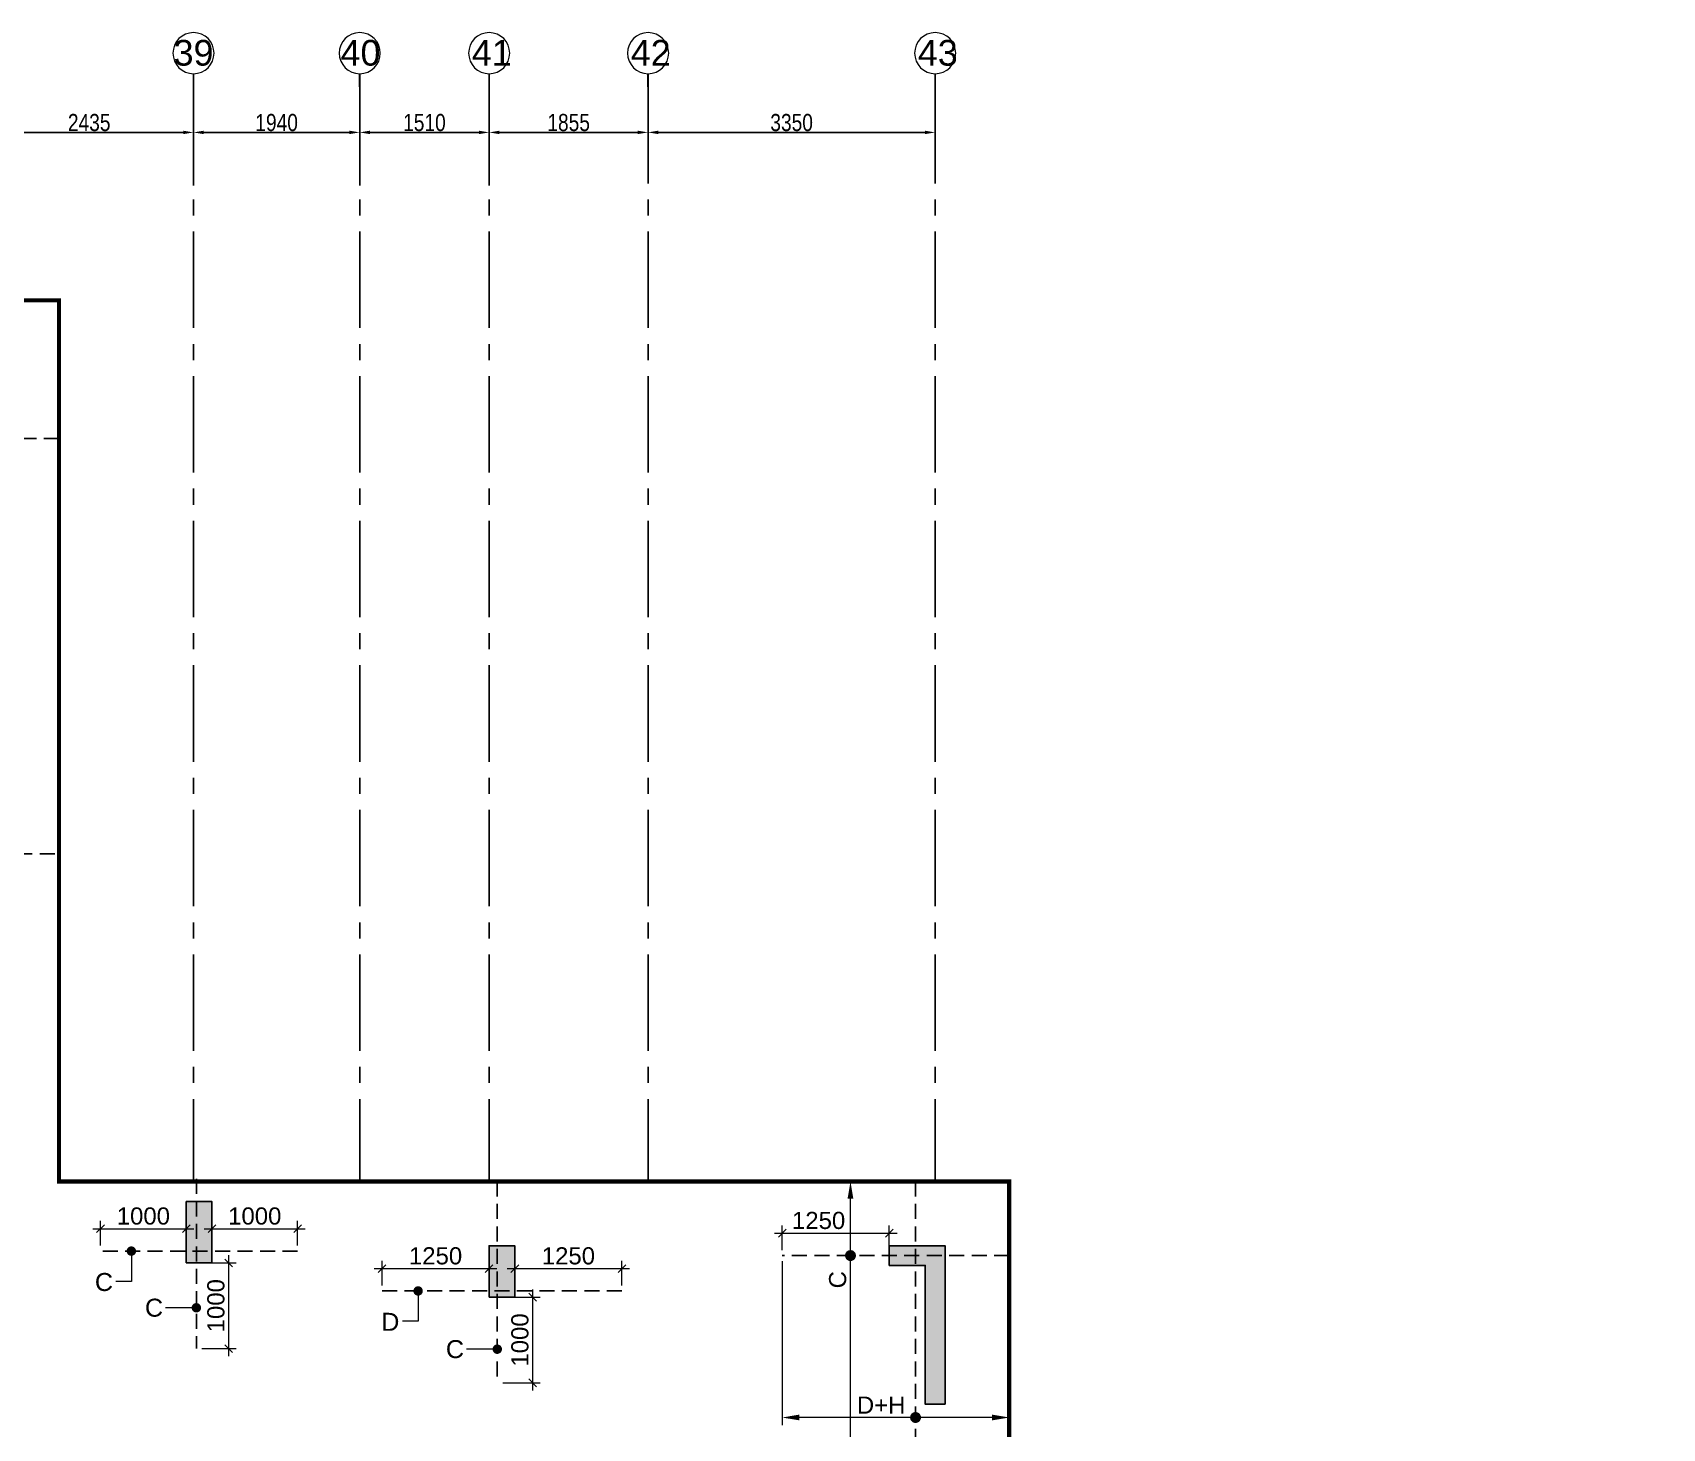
# Model space of a CAD drawing. Header units: millimetres. Extents: x 1123469 to 1883119, y -126924 to 196924.
# Drawn here: x 1529276 to 1548296, y 145747 to 162039 of the extents above; entities that cross this region are included whole.
import ezdxf
from ezdxf.enums import TextEntityAlignment as Align

# ---------------------------------------------------------------- set-up
doc = ezdxf.new("R2010")
doc.units = ezdxf.units.MM
doc.header["$LTSCALE"] = 500
doc.header["$MEASUREMENT"] = 0
doc.header["$PDMODE"] = 34
for name, pattern in [('CONTINOUS', [0]), ('HIDDEN', [0.375, 0.25, -0.125]), ('Site$0$CENTER2', [1.125, 0.75, -0.125, 0.125, -0.125])]:
    doc.linetypes.add(name, pattern=pattern)
doc.layers.get('Defpoints').update_dxf_attribs({"lineweight": 0})
for name, color, linetype, lineweight in [('ARWO', 1, 'Continuous', 18), ('CUT OUT', 1, 'Continuous', 13), ('dim-M', 1, 'Continuous', 15), ('FOOTING', 1, 'Continuous', 15), ('GRID NO.', 7, 'Continuous', 20), ('S - SUNK', 251, 'Continuous', 0), ('TOWER COL HATCH', 253, 'Continuous', 20)]:
    doc.layers.add(name, color=color, linetype=linetype, lineweight=lineweight)
for name, color, linetype in [('COL. DIM', 3, 'Continuous'), ('GRID', 7, 'Continuous'), ('GRID DIM', 7, 'Continuous'), ('reinf.', 4, 'Continuous'), ('TEXT 1', 1, 'Continuous'), ('TOWER AREA COLUMN.', 6, 'Continuous')]:
    doc.layers.add(name, color=color, linetype=linetype)
doc.styles.add('3mm', font='arial.ttf')
doc.styles.add('D50', font='arial.ttf', dxfattribs={"width": 0.8})
doc.dimstyles.new('INNER DIM', dxfattribs={"dimtxt": 200, "dimasz": 120, "dimexe": 25, "dimexo": 25, "dimgap": 12, "dimtad": 1, "dimdec": 0, "dimrnd": 5, "dimzin": 0, "dimdsep": 46, "dimtxsty": 'D50', "dimcen": 0.09, "dimdle": 25, "dimclrt": 6, "dimadec": 0, "dimazin": 0, "dimtfac": 1, "dimtdec": 0, "dimtofl": 0, "dimtmove": 1, "dimatfit": 3, "dimfxl": 75, "dimtolj": 1, "dimtzin": 0, "dimarcsym": 0})
doc.dimstyles.new('PARAMVEER', dxfattribs={"dimtxt": 200, "dimasz": 100, "dimexe": 0, "dimexo": 25, "dimgap": 10, "dimtad": 1, "dimdec": 0, "dimrnd": 5, "dimzin": 0, "dimdsep": 46, "dimtxsty": '3mm', "dimblk": 'OBLIQUE', "dimcen": 0.09, "dimdle": 75, "dimclrd": 1, "dimclre": 1, "dimclrt": 3, "dimadec": 0, "dimazin": 0, "dimtfac": 1, "dimtdec": 0, "dimtmove": 1, "dimatfit": 3, "dimfxl": 100, "dimtolj": 1, "dimtzin": 0, "dimlwd": 18, "dimlwe": 5, "dimarcsym": 0})
doc.dimstyles.new('PARAMVEER BEAM', dxfattribs={"dimtxt": 200, "dimasz": 100, "dimexe": 0, "dimexo": 0, "dimgap": 10, "dimtad": 1, "dimdec": 0, "dimzin": 0, "dimdsep": 46, "dimtxsty": '3mm', "dimblk": 'ARCHTICK', "dimcen": 0.09, "dimdle": 75, "dimclrd": 1, "dimclre": 1, "dimclrt": 3, "dimadec": 0, "dimazin": 0, "dimtfac": 1, "dimtdec": 0, "dimtmove": 1, "dimatfit": 3, "dimfxl": 100, "dimtolj": 1, "dimtzin": 0, "dimlwd": 18, "dimlwe": 5, "dimarcsym": 0})

# ---------------------------------------------------------------- blocks, each defined once
blk = doc.blocks.new('3tgra')
at = {"layer": 'TOWER COL HATCH'}
h = blk.add_hatch(color=253, dxfattribs=at)
h.dxf.hatch_style = 1
h.paths.add_polyline_path([(1374496, 84657), (1374196, 84657), (1374196, 85372), (1374496, 85372)])
h = blk.add_hatch(color=253, dxfattribs=at)
h.dxf.hatch_style = 1
h.paths.add_polyline_path([(1365641, 83007), (1365641, 84857), (1366291, 84857), (1366291, 84627), (1365871, 84627), (1365871, 83007)])
h = blk.add_hatch(color=253, dxfattribs=at)
h.dxf.hatch_style = 1
h.paths.add_polyline_path([(1370961, 84257), (1370661, 84257), (1370661, 84857), (1370961, 84857)])
at = {"layer": 'TOWER AREA COLUMN.', "color": 4}
for points in [[(1374496, 84657), (1374196, 84657), (1374196, 85372), (1374496, 85372)], [(1370961, 84257), (1370661, 84257), (1370661, 84857), (1370961, 84857)]]:
    blk.add_lwpolyline(points, close=True, dxfattribs=at)
blk.add_lwpolyline([(1365641, 83007), (1365641, 84857), (1366291, 84857), (1366291, 84627), (1365871, 84627), (1365871, 83007), (1365641, 83007)], dxfattribs=at)
blk = doc.blocks.new('GRID MARK')
at = {"layer": 'GRID NO.', "const_width": 50}
blk.add_lwpolyline([(0, -541), (0, -891)], dxfattribs=at)
at = {"layer": 'GRID NO.'}
blk.add_circle((0, 0), 541, dxfattribs=at)
at = {"layer": 'GRID NO.', "style": 'D50', "width": 0.8}
blk.add_attdef('Y1', text='', height=500, dxfattribs=at).set_placement((-33, -267), align=Align.CENTER)
blk = doc.blocks.new('*D224')
at = {"layer": 'Defpoints', "color": 0, "linetype": 'Continuous', "transparency": 16777216}
for p in [(1531154, 160874), (1528719, 160228), (1531154, 160228)]:
    blk.add_point(p, dxfattribs=at)
at = {"layer": 'GRID DIM', "color": 0, "linetype": 'Continuous', "lineweight": -2, "transparency": 16777216}
for p, q in [((1528719, 160253), (1528719, 160899)), ((1531154, 160253), (1531154, 160899))]:
    blk.add_line(p, q, dxfattribs=at)
at = {"layer": 'GRID DIM', "linetype": 'Continuous', "lineweight": -2, "transparency": 16777216}
blk.add_line((1528839, 160874), (1531034, 160874), dxfattribs=at)
at = {"layer": 'GRID DIM', "linetype": 'Continuous', "transparency": 16777216}
for points in [[(1528839, 160894), (1528839, 160854), (1528719, 160874)], [(1531034, 160894), (1531034, 160854), (1531154, 160874)]]:
    blk.add_solid(points, dxfattribs=at)
at = {"layer": 'GRID DIM', "linetype": 'Continuous', "transparency": 16777216, "insert": (1529937, 160988), "char_height": 200, "attachment_point": 5, "style": 'D50'}
blk.add_mtext('\\A1;2435', dxfattribs=at)
blk = doc.blocks.new('*D225')
at = {"layer": 'Defpoints', "color": 0, "linetype": 'Continuous', "transparency": 16777216}
for p in [(1533094, 160874), (1531154, 160228), (1533094, 160228)]:
    blk.add_point(p, dxfattribs=at)
at = {"layer": 'GRID DIM', "color": 0, "linetype": 'Continuous', "lineweight": -2, "transparency": 16777216}
for p, q in [((1531154, 160253), (1531154, 160899)), ((1533094, 160253), (1533094, 160899))]:
    blk.add_line(p, q, dxfattribs=at)
at = {"layer": 'GRID DIM', "linetype": 'Continuous', "lineweight": -2, "transparency": 16777216}
blk.add_line((1531274, 160874), (1532974, 160874), dxfattribs=at)
at = {"layer": 'GRID DIM', "linetype": 'Continuous', "transparency": 16777216}
for points in [[(1531274, 160894), (1531274, 160854), (1531154, 160874)], [(1532974, 160894), (1532974, 160854), (1533094, 160874)]]:
    blk.add_solid(points, dxfattribs=at)
at = {"layer": 'GRID DIM', "linetype": 'Continuous', "transparency": 16777216, "insert": (1532124, 160988), "char_height": 200, "attachment_point": 5, "style": 'D50'}
blk.add_mtext('\\A1;1940', dxfattribs=at)
blk = doc.blocks.new('*D226')
at = {"layer": 'Defpoints', "color": 0, "linetype": 'Continuous', "transparency": 16777216}
for p in [(1534604, 160874), (1533094, 160228), (1534604, 160228)]:
    blk.add_point(p, dxfattribs=at)
at = {"layer": 'GRID DIM', "color": 0, "linetype": 'Continuous', "lineweight": -2, "transparency": 16777216}
for p, q in [((1533094, 160253), (1533094, 160899)), ((1534604, 160253), (1534604, 160899))]:
    blk.add_line(p, q, dxfattribs=at)
at = {"layer": 'GRID DIM', "linetype": 'Continuous', "lineweight": -2, "transparency": 16777216}
blk.add_line((1533214, 160874), (1534484, 160874), dxfattribs=at)
at = {"layer": 'GRID DIM', "linetype": 'Continuous', "transparency": 16777216}
for points in [[(1533214, 160894), (1533214, 160854), (1533094, 160874)], [(1534484, 160894), (1534484, 160854), (1534604, 160874)]]:
    blk.add_solid(points, dxfattribs=at)
at = {"layer": 'GRID DIM', "linetype": 'Continuous', "transparency": 16777216, "insert": (1533849, 160988), "char_height": 200, "attachment_point": 5, "style": 'D50'}
blk.add_mtext('\\A1;1510', dxfattribs=at)
blk = doc.blocks.new('*D227')
at = {"layer": 'Defpoints', "color": 0, "linetype": 'Continuous', "transparency": 16777216}
for p in [(1536459, 160874), (1536459, 160352), (1534604, 160228)]:
    blk.add_point(p, dxfattribs=at)
at = {"layer": 'GRID DIM', "color": 0, "linetype": 'Continuous', "lineweight": -2, "transparency": 16777216}
for p, q in [((1534604, 160253), (1534604, 160899)), ((1536459, 160377), (1536459, 160899))]:
    blk.add_line(p, q, dxfattribs=at)
at = {"layer": 'GRID DIM', "linetype": 'Continuous', "lineweight": -2, "transparency": 16777216}
blk.add_line((1534724, 160874), (1536339, 160874), dxfattribs=at)
at = {"layer": 'GRID DIM', "linetype": 'Continuous', "transparency": 16777216}
for points in [[(1534724, 160894), (1534724, 160854), (1534604, 160874)], [(1536339, 160894), (1536339, 160854), (1536459, 160874)]]:
    blk.add_solid(points, dxfattribs=at)
at = {"layer": 'GRID DIM', "linetype": 'Continuous', "transparency": 16777216, "insert": (1535532, 160988), "char_height": 200, "attachment_point": 5, "style": 'D50'}
blk.add_mtext('\\A1;1855', dxfattribs=at)
blk = doc.blocks.new('*D228')
at = {"layer": 'Defpoints', "color": 0, "linetype": 'Continuous', "transparency": 16777216}
for p in [(1539809, 160874), (1536459, 160352), (1539809, 160352)]:
    blk.add_point(p, dxfattribs=at)
at = {"layer": 'GRID DIM', "color": 0, "linetype": 'Continuous', "lineweight": -2, "transparency": 16777216}
for p, q in [((1536459, 160377), (1536459, 160899)), ((1539809, 160377), (1539809, 160899))]:
    blk.add_line(p, q, dxfattribs=at)
at = {"layer": 'GRID DIM', "linetype": 'Continuous', "lineweight": -2, "transparency": 16777216}
blk.add_line((1536579, 160874), (1539689, 160874), dxfattribs=at)
at = {"layer": 'GRID DIM', "linetype": 'Continuous', "transparency": 16777216}
for points in [[(1536579, 160894), (1536579, 160854), (1536459, 160874)], [(1539689, 160894), (1539689, 160854), (1539809, 160874)]]:
    blk.add_solid(points, dxfattribs=at)
at = {"layer": 'GRID DIM', "linetype": 'Continuous', "transparency": 16777216, "insert": (1538134, 160988), "char_height": 200, "attachment_point": 5, "style": 'D50'}
blk.add_mtext('\\A1;3350', dxfattribs=at)
blk = doc.blocks.new('_Oblique')
at = {"color": 0, "linetype": 'ByBlock', "lineweight": -2}
blk.add_line((-0.5, -0.5), (0.5, 0.5), dxfattribs=at)
blk = doc.blocks.new('*D995')
at = {"layer": 'COL. DIM', "color": 1, "linetype": 'CONTINOUS', "lineweight": 5, "ltscale": 10, "transparency": 16777216}
for p, q in [((1531252, 147679), (1531653, 147679)), ((1531252, 146679), (1531653, 146679))]:
    blk.add_line(p, q, dxfattribs=at)
at = {"layer": 'COL. DIM', "color": 1, "lineweight": 18, "ltscale": 10, "transparency": 16777216}
blk.add_line((1531563, 147769), (1531563, 146589), dxfattribs=at)
at = {"layer": 'Defpoints', "color": 0, "ltscale": 10, "transparency": 16777216}
for p in [(1531187, 147679), (1531187, 146679), (1531563, 146679)]:
    blk.add_point(p, dxfattribs=at)
at = {"layer": 'COL. DIM', "color": 1, "lineweight": 18, "ltscale": 10, "transparency": 16777216, "xscale": 90, "yscale": 90, "zscale": 90}
for p, rotation in [((1531563, 147679), 90), ((1531563, 146679), 270)]:
    blk.add_blockref('_Oblique', p, dxfattribs=dict(at, rotation=rotation))
at = {"layer": 'COL. DIM', "color": 3, "ltscale": 10, "transparency": 16777216, "insert": (1531416, 147179), "char_height": 200, "attachment_point": 5, "rotation": 90, "style": '3mm'}
blk.add_mtext('\\A1;1000', dxfattribs=at)
blk = doc.blocks.new('_ArchTick')
at = {"color": 0, "linetype": 'ByBlock', "const_width": 0.15}
blk.add_lwpolyline([(-0.5, -0.5), (0.5, 0.5)], dxfattribs=at)
blk = doc.blocks.new('*D996')
at = {"layer": 'COL. DIM', "color": 1, "linetype": 'CONTINOUS', "lineweight": 5, "ltscale": 10, "transparency": 16777216}
for p, q in [((1530069, 147881), (1530069, 148168)), ((1531069, 147881), (1531069, 148168))]:
    blk.add_line(p, q, dxfattribs=at)
at = {"layer": 'COL. DIM', "color": 1, "lineweight": 18, "ltscale": 10, "transparency": 16777216}
blk.add_line((1529979, 148078), (1531159, 148078), dxfattribs=at)
at = {"layer": 'Defpoints', "color": 0, "ltscale": 10, "transparency": 16777216}
for p in [(1531069, 148078), (1530069, 147816), (1531069, 147816)]:
    blk.add_point(p, dxfattribs=at)
at = {"layer": 'COL. DIM', "color": 1, "lineweight": 18, "ltscale": 10, "transparency": 16777216, "xscale": 90, "yscale": 90, "zscale": 90, "rotation": 180}
blk.add_blockref('_Oblique', (1530069, 148078), dxfattribs=at)
at = {"layer": 'COL. DIM', "color": 1, "lineweight": 18, "ltscale": 10, "transparency": 16777216, "xscale": 90, "yscale": 90, "zscale": 90}
blk.add_blockref('_Oblique', (1531069, 148078), dxfattribs=at)
at = {"layer": 'COL. DIM', "color": 3, "ltscale": 10, "transparency": 16777216, "insert": (1530569, 148225), "char_height": 200, "attachment_point": 5, "style": '3mm'}
blk.add_mtext('\\A1;1000', dxfattribs=at)
blk = doc.blocks.new('*D997')
at = {"layer": 'COL. DIM', "color": 1, "linetype": 'CONTINOUS', "lineweight": 5, "ltscale": 10, "transparency": 16777216}
for p, q in [((1531369, 147881), (1531369, 148168)), ((1532369, 147881), (1532369, 148168))]:
    blk.add_line(p, q, dxfattribs=at)
at = {"layer": 'COL. DIM', "color": 1, "lineweight": 18, "ltscale": 10, "transparency": 16777216}
blk.add_line((1531279, 148078), (1532459, 148078), dxfattribs=at)
at = {"layer": 'Defpoints', "color": 0, "ltscale": 10, "transparency": 16777216}
for p in [(1532369, 148078), (1531369, 147816), (1532369, 147816)]:
    blk.add_point(p, dxfattribs=at)
at = {"layer": 'COL. DIM', "color": 1, "lineweight": 18, "ltscale": 10, "transparency": 16777216, "xscale": 90, "yscale": 90, "zscale": 90, "rotation": 180}
blk.add_blockref('_Oblique', (1531369, 148078), dxfattribs=at)
at = {"layer": 'COL. DIM', "color": 1, "lineweight": 18, "ltscale": 10, "transparency": 16777216, "xscale": 90, "yscale": 90, "zscale": 90}
blk.add_blockref('_Oblique', (1532369, 148078), dxfattribs=at)
at = {"layer": 'COL. DIM', "color": 3, "ltscale": 10, "transparency": 16777216, "insert": (1531869, 148225), "char_height": 200, "attachment_point": 5, "style": '3mm'}
blk.add_mtext('\\A1;1000', dxfattribs=at)
blk = doc.blocks.new('*D998')
at = {"layer": 'COL. DIM', "color": 1, "linetype": 'CONTINOUS', "lineweight": 5, "ltscale": 10, "transparency": 16777216}
for p, q in [((1534764, 147279), (1535201, 147279)), ((1534764, 146279), (1535201, 146279))]:
    blk.add_line(p, q, dxfattribs=at)
at = {"layer": 'COL. DIM', "color": 1, "lineweight": 18, "ltscale": 10, "transparency": 16777216}
blk.add_line((1535111, 147369), (1535111, 146189), dxfattribs=at)
at = {"layer": 'Defpoints', "color": 0, "ltscale": 10, "transparency": 16777216}
for p in [(1534699, 147279), (1534699, 146279), (1535111, 146279)]:
    blk.add_point(p, dxfattribs=at)
at = {"layer": 'COL. DIM', "color": 1, "lineweight": 18, "ltscale": 10, "transparency": 16777216, "xscale": 90, "yscale": 90, "zscale": 90}
for p, rotation in [((1535111, 147279), 90), ((1535111, 146279), 270)]:
    blk.add_blockref('_Oblique', p, dxfattribs=dict(at, rotation=rotation))
at = {"layer": 'COL. DIM', "color": 3, "ltscale": 10, "transparency": 16777216, "insert": (1534964, 146779), "char_height": 200, "attachment_point": 5, "rotation": 90, "style": '3mm'}
blk.add_mtext('\\A1;1000', dxfattribs=at)
blk = doc.blocks.new('*D999')
at = {"layer": 'COL. DIM', "color": 1, "lineweight": 18, "ltscale": 10, "transparency": 16777216}
blk.add_line((1533264, 147613), (1534694, 147613), dxfattribs=at)
at = {"layer": 'COL. DIM', "color": 1, "linetype": 'CONTINOUS', "lineweight": 5, "ltscale": 10, "transparency": 16777216}
for p, q in [((1533354, 147416), (1533354, 147703)), ((1534604, 147416), (1534604, 147703))]:
    blk.add_line(p, q, dxfattribs=at)
at = {"layer": 'Defpoints', "color": 0, "ltscale": 10, "transparency": 16777216}
for p in [(1534604, 147613), (1533354, 147351), (1534604, 147351)]:
    blk.add_point(p, dxfattribs=at)
at = {"layer": 'COL. DIM', "color": 1, "lineweight": 18, "ltscale": 10, "transparency": 16777216, "xscale": 90, "yscale": 90, "zscale": 90, "rotation": 180}
blk.add_blockref('_Oblique', (1533354, 147613), dxfattribs=at)
at = {"layer": 'COL. DIM', "color": 1, "lineweight": 18, "ltscale": 10, "transparency": 16777216, "xscale": 90, "yscale": 90, "zscale": 90}
blk.add_blockref('_Oblique', (1534604, 147613), dxfattribs=at)
at = {"layer": 'COL. DIM', "color": 3, "ltscale": 10, "transparency": 16777216, "insert": (1533979, 147760), "char_height": 200, "attachment_point": 5, "style": '3mm'}
blk.add_mtext('\\A1;1250', dxfattribs=at)
blk = doc.blocks.new('*D1000')
at = {"layer": 'COL. DIM', "color": 1, "lineweight": 18, "ltscale": 10, "transparency": 16777216}
blk.add_line((1534814, 147613), (1536244, 147613), dxfattribs=at)
at = {"layer": 'COL. DIM', "color": 1, "linetype": 'CONTINOUS', "lineweight": 5, "ltscale": 10, "transparency": 16777216}
for p, q in [((1534904, 147416), (1534904, 147703)), ((1536154, 147416), (1536154, 147703))]:
    blk.add_line(p, q, dxfattribs=at)
at = {"layer": 'Defpoints', "color": 0, "ltscale": 10, "transparency": 16777216}
for p in [(1536154, 147613), (1534904, 147351), (1536154, 147351)]:
    blk.add_point(p, dxfattribs=at)
at = {"layer": 'COL. DIM', "color": 1, "lineweight": 18, "ltscale": 10, "transparency": 16777216, "xscale": 90, "yscale": 90, "zscale": 90, "rotation": 180}
blk.add_blockref('_Oblique', (1534904, 147613), dxfattribs=at)
at = {"layer": 'COL. DIM', "color": 1, "lineweight": 18, "ltscale": 10, "transparency": 16777216, "xscale": 90, "yscale": 90, "zscale": 90}
blk.add_blockref('_Oblique', (1536154, 147613), dxfattribs=at)
at = {"layer": 'COL. DIM', "color": 3, "ltscale": 10, "transparency": 16777216, "insert": (1535529, 147760), "char_height": 200, "attachment_point": 5, "style": '3mm'}
blk.add_mtext('\\A1;1250', dxfattribs=at)
blk = doc.blocks.new('*D1002')
at = {"layer": 'COL. DIM', "color": 1, "lineweight": 18, "ltscale": 10, "transparency": 16777216}
blk.add_line((1537934, 148026), (1539364, 148026), dxfattribs=at)
at = {"layer": 'COL. DIM', "color": 1, "linetype": 'CONTINOUS', "lineweight": 5, "ltscale": 10, "transparency": 16777216}
for p, q in [((1538024, 147829), (1538024, 148116)), ((1539274, 147829), (1539274, 148116))]:
    blk.add_line(p, q, dxfattribs=at)
at = {"layer": 'Defpoints', "color": 0, "ltscale": 10, "transparency": 16777216}
for p in [(1539274, 148026), (1538024, 147764), (1539274, 147764)]:
    blk.add_point(p, dxfattribs=at)
at = {"layer": 'COL. DIM', "color": 1, "lineweight": 18, "ltscale": 10, "transparency": 16777216, "xscale": 90, "yscale": 90, "zscale": 90, "rotation": 180}
blk.add_blockref('_Oblique', (1538024, 148026), dxfattribs=at)
at = {"layer": 'COL. DIM', "color": 1, "lineweight": 18, "ltscale": 10, "transparency": 16777216, "xscale": 90, "yscale": 90, "zscale": 90}
blk.add_blockref('_Oblique', (1539274, 148026), dxfattribs=at)
at = {"layer": 'COL. DIM', "color": 3, "ltscale": 10, "transparency": 16777216, "insert": (1538449, 148173), "char_height": 200, "attachment_point": 5, "style": '3mm'}
blk.add_mtext('\\A1;1250', dxfattribs=at)
blk = doc.blocks.new('*D1101')
at = {"layer": 'COL. DIM', "color": 1, "linetype": 'CONTINOUS', "lineweight": 5, "ltscale": 10, "transparency": 16777216}
for p, q in [((1538024, 147699), (1538024, 145784)), ((1540674, 146197), (1540674, 145784))]:
    blk.add_line(p, q, dxfattribs=at)
at = {"layer": 'COL. DIM', "color": 1, "lineweight": 18, "ltscale": 10, "transparency": 16777216}
blk.add_line((1540474, 145874), (1538224, 145874), dxfattribs=at)
at = {"layer": 'COL. DIM', "color": 1, "ltscale": 10, "transparency": 16777216}
for points in [[(1538224, 145908), (1538224, 145841), (1538024, 145874)], [(1540474, 145908), (1540474, 145841), (1540674, 145874)]]:
    blk.add_solid(points, dxfattribs=at)
at = {"layer": 'Defpoints', "color": 0, "ltscale": 10, "transparency": 16777216}
for p in [(1538024, 147764), (1540674, 146262), (1538024, 145874)]:
    blk.add_point(p, dxfattribs=at)
at = {"layer": 'COL. DIM', "color": 3, "ltscale": 10, "transparency": 16777216, "insert": (1539179, 146019), "char_height": 200, "attachment_point": 5, "style": '3mm'}
blk.add_mtext('\\A1;D+H', dxfattribs=at)
blk = doc.blocks.new('*D1102')
at = {"layer": 'COL. DIM', "color": 1, "linetype": 'CONTINOUS', "lineweight": 5, "ltscale": 10, "transparency": 16777216}
for p, q in [((1539515, 148629), (1538731, 148629)), ((1539515, 142619), (1538731, 142619))]:
    blk.add_line(p, q, dxfattribs=at)
at = {"layer": 'COL. DIM', "color": 1, "lineweight": 18, "ltscale": 10, "transparency": 16777216}
blk.add_line((1538821, 142819), (1538821, 148429), dxfattribs=at)
at = {"layer": 'COL. DIM', "color": 1, "ltscale": 10, "transparency": 16777216}
for points in [[(1538787, 148429), (1538854, 148429), (1538821, 148629)], [(1538787, 142819), (1538854, 142819), (1538821, 142619)]]:
    blk.add_solid(points, dxfattribs=at)
at = {"layer": 'Defpoints', "color": 0, "ltscale": 10, "transparency": 16777216}
for p in [(1538821, 148629), (1539580, 148629), (1539580, 142619)]:
    blk.add_point(p, dxfattribs=at)
at = {"layer": 'COL. DIM', "color": 3, "ltscale": 10, "transparency": 16777216, "insert": (1538672, 147482), "char_height": 200, "attachment_point": 5, "rotation": 90, "style": '3mm'}
blk.add_mtext('\\A1;C', dxfattribs=at)
blk = doc.blocks.new('*D2625')
at = {"layer": 'COL. DIM', "color": 1, "linetype": 'CONTINOUS', "lineweight": 5, "ltscale": 10, "transparency": 16777216}
for p, q in [((1725012, 141907), (1725546, 141907)), ((1724393, 141607), (1725546, 141607))]:
    blk.add_line(p, q, dxfattribs=at)
at = {"layer": 'COL. DIM', "color": 1, "lineweight": 18, "ltscale": 10, "transparency": 16777216}
blk.add_line((1725456, 141997), (1725456, 141517), dxfattribs=at)
at = {"layer": 'Defpoints', "color": 0, "ltscale": 10, "transparency": 16777216}
for p in [(1358872, 158914), (1431761, 158914), (1724947, 141907), (1724328, 141607), (1725456, 141607), (1442851, 126979)]:
    blk.add_point(p, dxfattribs=at)
at = {"layer": 'S - SUNK', "color": 1, "lineweight": 18, "ltscale": 10, "transparency": 16777216}
blk.add_line((1358872, 126904), (1358872, 158989), dxfattribs=at)
at = {"layer": 'S - SUNK', "color": 1, "lineweight": 5, "ltscale": 10, "transparency": 16777216}
for p, q in [((1358872, 158914), (1358872, 158914)), ((1358872, 126979), (1358872, 126979))]:
    blk.add_line(p, q, dxfattribs=at)
at = {"layer": 'COL. DIM', "color": 1, "lineweight": 18, "ltscale": 10, "transparency": 16777216, "xscale": 90, "yscale": 90, "zscale": 90}
for p, rotation in [((1725456, 141907), 90), ((1725456, 141607), 270)]:
    blk.add_blockref('_Oblique', p, dxfattribs=dict(at, rotation=rotation))
at = {"layer": 'S - SUNK', "color": 1, "lineweight": 18, "ltscale": 10, "transparency": 16777216, "xscale": 100, "yscale": 100, "zscale": 100}
for p, rotation in [((1358872, 158914), 90), ((1358872, 126979), 270)]:
    blk.add_blockref('_Oblique', p, dxfattribs=dict(at, rotation=rotation))
at = {"layer": 'COL. DIM', "color": 3, "ltscale": 10, "transparency": 16777216, "insert": (1725308, 141757), "char_height": 200, "attachment_point": 5, "rotation": 90, "style": '3mm'}
blk.add_mtext('\\A1;300', dxfattribs=at)
at = {"layer": 'S - SUNK', "color": 3, "ltscale": 10, "transparency": 16777216, "insert": (1358760, 142947), "char_height": 200, "attachment_point": 5, "rotation": 90, "style": '3mm'}
blk.add_mtext('\\A1;31935', dxfattribs=at)
blk = doc.blocks.new('*D3557')
at = {"layer": 'COL. DIM', "color": 1, "lineweight": 18, "ltscale": 10, "transparency": 16777216}
for p, q in [((1830518, 155675), (1830518, 154998)), ((1830518, 155088), (1830518, 154608))]:
    blk.add_line(p, q, dxfattribs=at)
at = {"layer": 'COL. DIM', "color": 1, "linetype": 'CONTINOUS', "lineweight": 5, "ltscale": 10, "transparency": 16777216}
for p, q in [((1830059, 154998), (1830608, 154998)), ((1830171, 154698), (1830608, 154698))]:
    blk.add_line(p, q, dxfattribs=at)
at = {"layer": 'Defpoints', "color": 0, "ltscale": 10, "transparency": 16777216}
for p in [(1418936, 156725), (1417241, 156599), (1418936, 156599), (1829994, 154998), (1830106, 154698), (1830518, 154698)]:
    blk.add_point(p, dxfattribs=at)
at = {"layer": 'S - SUNK', "color": 1, "lineweight": 18, "ltscale": 10, "transparency": 16777216}
blk.add_line((1417166, 156725), (1419011, 156725), dxfattribs=at)
at = {"layer": 'S - SUNK', "color": 1, "lineweight": 5, "ltscale": 10, "transparency": 16777216}
for p, q in [((1417241, 156725), (1417241, 156725)), ((1418936, 156725), (1418936, 156725))]:
    blk.add_line(p, q, dxfattribs=at)
at = {"layer": 'COL. DIM', "color": 1, "lineweight": 18, "ltscale": 10, "transparency": 16777216, "xscale": 90, "yscale": 90, "zscale": 90}
for p, rotation in [((1830518, 154998), 90), ((1830518, 154698), 270)]:
    blk.add_blockref('_Oblique', p, dxfattribs=dict(at, rotation=rotation))
at = {"layer": 'S - SUNK', "color": 1, "lineweight": 18, "ltscale": 10, "transparency": 16777216, "xscale": 100, "yscale": 100, "zscale": 100, "rotation": 180}
blk.add_blockref('_Oblique', (1417241, 156725), dxfattribs=at)
at = {"layer": 'S - SUNK', "color": 1, "lineweight": 18, "ltscale": 10, "transparency": 16777216, "xscale": 100, "yscale": 100, "zscale": 100}
blk.add_blockref('_Oblique', (1418936, 156725), dxfattribs=at)
at = {"layer": 'COL. DIM', "color": 3, "ltscale": 10, "transparency": 16777216, "insert": (1830371, 155409), "char_height": 200, "attachment_point": 5, "rotation": 90, "style": '3mm'}
blk.add_mtext('\\A1;300', dxfattribs=at)
at = {"layer": 'S - SUNK', "color": 3, "ltscale": 10, "transparency": 16777216, "insert": (1418088, 156837), "char_height": 200, "attachment_point": 5, "style": '3mm'}
blk.add_mtext('\\A1;1695', dxfattribs=at)
blk = doc.blocks.new('*D3556')
at = {"layer": 'COL. DIM', "color": 1, "linetype": 'CONTINOUS', "lineweight": 5, "ltscale": 10, "transparency": 16777216}
for p, q in [((1817864, 134658), (1817084, 134658)), ((1816402, 133688), (1817264, 133688))]:
    blk.add_line(p, q, dxfattribs=at)
at = {"layer": 'COL. DIM', "color": 1, "lineweight": 18, "ltscale": 10, "transparency": 16777216}
blk.add_line((1817174, 134748), (1817174, 133598), dxfattribs=at)
at = {"layer": 'Defpoints', "color": 0, "ltscale": 10, "transparency": 16777216}
for p in [(1417088, 156599), (1417241, 156599), (1417241, 155194), (1817929, 134658), (1816337, 133688), (1817174, 133688)]:
    blk.add_point(p, dxfattribs=at)
at = {"layer": 'S - SUNK', "color": 1, "lineweight": 18, "ltscale": 10, "transparency": 16777216}
blk.add_line((1417088, 155119), (1417088, 156674), dxfattribs=at)
at = {"layer": 'S - SUNK', "color": 1, "lineweight": 5, "ltscale": 10, "transparency": 16777216}
for p, q in [((1417088, 156599), (1417088, 156599)), ((1417088, 155194), (1417088, 155194))]:
    blk.add_line(p, q, dxfattribs=at)
at = {"layer": 'COL. DIM', "color": 1, "lineweight": 18, "ltscale": 10, "transparency": 16777216, "xscale": 90, "yscale": 90, "zscale": 90}
for p, rotation in [((1817174, 134658), 90), ((1817174, 133688), 270)]:
    blk.add_blockref('_Oblique', p, dxfattribs=dict(at, rotation=rotation))
at = {"layer": 'S - SUNK', "color": 1, "lineweight": 18, "ltscale": 10, "transparency": 16777216, "xscale": 100, "yscale": 100, "zscale": 100}
for p, rotation in [((1417088, 156599), 90), ((1417088, 155194), 270)]:
    blk.add_blockref('_Oblique', p, dxfattribs=dict(at, rotation=rotation))
at = {"layer": 'COL. DIM', "color": 3, "ltscale": 10, "transparency": 16777216, "insert": (1817027, 134173), "char_height": 200, "attachment_point": 5, "rotation": 90, "style": '3mm'}
blk.add_mtext('\\A1;970', dxfattribs=at)
at = {"layer": 'S - SUNK', "color": 3, "ltscale": 10, "transparency": 16777216, "insert": (1416976, 155897), "char_height": 200, "attachment_point": 5, "rotation": 90, "style": '3mm'}
blk.add_mtext('\\A1;1405', dxfattribs=at)

msp = doc.modelspace()

# ---------------------------------------------------------------- linework, layer by layer
at = {"layer": 'dim-M', "color": 4, "ltscale": 10, "const_width": 63.8}
for points in [[(1538852.6, 147764.4, -1), (1538788.9, 147764.4, -1)], [(1539612, 145874.3, -1), (1539548.2, 145874.3, -1)]]:
    msp.add_lwpolyline(points, format="xyb", close=True, dxfattribs=at)
at = {"layer": 'FOOTING', "color": 3, "ltscale": 10, "const_width": 50}
msp.add_lwpolyline([(1488324.2, 155194.2), (1515064.2, 155194.2), (1515064.2, 156599.2), (1516759.3, 156599.2), (1516759.3, 157414.1), (1520709.3, 157414.1), (1520709.3, 158914.1), (1529584.3, 158914.1), (1529584.3, 148629.4), (1540674.2, 148629.4), (1540674.2, 126979.3), (1532119.2, 126979.3)], dxfattribs=at)
at = {"layer": 'GRID', "color": 16, "linetype": 'Site$0$CENTER2', "ltscale": 3}
for points in [[(1531154.2, 161403.6), (1531154.2, 148629.4)], [(1533094.2, 161403.6), (1533094.2, 148629.4)], [(1534604.2, 161403.6), (1534604.2, 148629.4)], [(1536459.2, 161403.6), (1536459.2, 148629.4)], [(1539809.2, 161403.6), (1539809.2, 148629.4)]]:
    msp.add_lwpolyline(points, dxfattribs=at)
at = {"layer": 'reinf.', "color": 4, "linetype": 'HIDDEN', "ltscale": 1.4}
for p, q in [((1529584.3, 157302.5), (1527584.3, 157302.5)), ((1529534.3, 152454.4), (1527634.3, 152454.4)), ((1531187.3, 148659.4), (1531187.3, 146679.4)), ((1534698.9, 148629.4), (1534698.9, 146279.4)), ((1539580.1, 148629.4), (1539580.1, 142619.4)), ((1532369.2, 147816.4), (1530069.2, 147816.4)), ((1540674.2, 147764.4), (1538024.2, 147764.4)), ((1536154.2, 147351.4), (1533354.2, 147351.4))]:
    msp.add_line(p, q, dxfattribs=at)

# ---------------------------------------------------------------- block references
at = {"layer": 'CUT OUT', "color": 4, "xscale": -1}
msp.add_blockref('3tgra', (2905564.9, 63022.5), dxfattribs=at)
at = {"layer": 'GRID NO.'}
ref = msp.add_blockref('GRID MARK', (1531154.2, 161798.9), dxfattribs=dict(at, xscale=-0.4435200000032785, yscale=0.4435200000032785, zscale=0.4435200000032785))
ref.add_attrib('Y1', '39', dxfattribs={"height": 300, "style": 'D50'}).set_placement((1531154.6, 161653.4), align=Align.CENTER)
ref = msp.add_blockref('GRID MARK', (1533094.2, 161798.9), dxfattribs=dict(at, xscale=-0.4435200000032785, yscale=0.4435200000032785, zscale=0.4435200000032785))
ref.add_attrib('Y1', '40', dxfattribs={"height": 300, "style": 'D50'}).set_placement((1533103, 161653.4), align=Align.CENTER)
ref = msp.add_blockref('GRID MARK', (1534604.2, 161798.9), dxfattribs=dict(at, xscale=-0.4435200000032785, yscale=0.4435200000032785, zscale=0.4435200000032785))
ref.add_attrib('Y1', '41', dxfattribs={"height": 300, "style": 'D50'}).set_placement((1534634.5, 161653.4), align=Align.CENTER)
ref = msp.add_blockref('GRID MARK', (1536459.2, 161798.9), dxfattribs=dict(at, xscale=-0.4435200000032785, yscale=0.4435200000032785, zscale=0.4435200000032785))
ref.add_attrib('Y1', '42', dxfattribs={"height": 300, "style": 'D50'}).set_placement((1536489.5, 161653.4), align=Align.CENTER)
ref = msp.add_blockref('GRID MARK', (1539809.2, 161798.9), dxfattribs=dict(at, xscale=-0.4435200000032785, yscale=0.4435200000032785, zscale=0.4435200000032785))
ref.add_attrib('Y1', '43', dxfattribs={"height": 300, "style": 'D50'}).set_placement((1539839.5, 161653.4), align=Align.CENTER)

# ---------------------------------------------------------------- texts
at = {"layer": 'TEXT 1', "color": 2, "linetype": 'ByBlock', "style": '3mm'}
for s, p in [('C', (1530002.9, 147350.9, -0.1)), ('C', (1530587.5, 147050.9, -0.1)), ('D', (1533344.8, 146885.9, -0.1)), ('C', (1534099.1, 146567.5, -0.1))]:
    msp.add_text(s, height=210, dxfattribs=at).set_placement(p)

# ---------------------------------------------------------------- dimensions: what is measured, and where the dimension line sits
at = {"layer": 'COL. DIM', "color": 6, "ltscale": 10}
for base, p1, p2, angle, picture, middle in [((1725455.6, 141607.5), (1724947.2, 141907.5), (1724328.3, 141607.5), 90, '*D2625', (1725455.6, 141757.5)), ((1830518, 154697.7), (1829993.7, 154997.7), (1830106.2, 154697.7), 90, '*D3557', (1830518, 155409.4)), ((1539274.2, 148025.9), (1538024.2, 147764.4), (1539274.2, 147764.4), 0, '*D1002', (1538449.3, 148025.9))]:
    dim = msp.add_linear_dim(base=base, p1=p1, p2=p2, angle=angle, dimstyle='PARAMVEER', override={"dimasz": 90, "dimexe": 90, "dimexo": 65, "dimgap": 45, "dimpost": '\\X', "dimdle": 90, "dimfxl": 0.18, "dimarcsym": 1}, dxfattribs=at)
    dim.commit()
    dim.dimension.update_dxf_attribs({"geometry": picture, "text_midpoint": middle, "dimtype": 160})
for base, p1, p2, angle, picture, middle in [((1817173.9, 133687.8), (1817928.7, 134657.8), (1816337.2, 133687.8), 90, '*D3556', (1817026.8, 134172.8)), ((1531069.2, 148077.9), (1530069.2, 147816.4), (1531069.2, 147816.4), 0, '*D996', (1530569.2, 148225.1)), ((1532369.2, 148077.9), (1531369.2, 147816.4), (1532369.2, 147816.4), 0, '*D997', (1531869.2, 148225.1)), ((1534604.2, 147613), (1533354.2, 147351.4), (1534604.2, 147351.4), 0, '*D999', (1533979.2, 147760.1)), ((1536154.2, 147613), (1534904.2, 147351.4), (1536154.2, 147351.4), 0, '*D1000', (1535529.2, 147760.1)), ((1531563.3, 146679.4), (1531187.3, 147679.4), (1531187.3, 146679.4), 90, '*D995', (1531416.2, 147179.4)), ((1535111.4, 146279.4), (1534698.9, 147279.4), (1534698.9, 146279.4), 90, '*D998', (1534964.3, 146779.4))]:
    dim = msp.add_linear_dim(base=base, p1=p1, p2=p2, angle=angle, dimstyle='PARAMVEER', override={"dimasz": 90, "dimexe": 90, "dimexo": 65, "dimgap": 45, "dimpost": '\\X', "dimdle": 90, "dimfxl": 0.18, "dimarcsym": 1}, dxfattribs=at)
    dim.commit()
    dim.dimension.update_dxf_attribs({"geometry": picture, "text_midpoint": middle})
for base, p1, p2, angle, text, picture, middle in [((1538820.8, 148629.4), (1539580.1, 142619.4), (1539580.1, 148629.4), 90, 'C', '*D1102', (1538820.8, 147482.1)), ((1538024.2, 145874.3), (1540674.2, 146261.8), (1538024.2, 147764.4), 180, 'D+H', '*D1101', (1539178.7, 145874.3))]:
    dim = msp.add_linear_dim(base=base, p1=p1, p2=p2, angle=angle, text=text, dimstyle='PARAMVEER', override={"dimasz": 200, "dimexe": 90, "dimexo": 65, "dimgap": 45, "dimpost": '\\X', "dimsah": 1, "dimdle": 90, "dimfxl": 0.18, "dimarcsym": 1}, dxfattribs=at)
    dim.commit()
    dim.dimension.update_dxf_attribs({"geometry": picture, "text_midpoint": middle, "dimtype": 160})
at = {"layer": 'GRID DIM', "color": 0, "linetype": 'Continuous'}
for base, p1, p2, picture, middle in [((1531154.2, 160873.7), (1528719.3, 160227.8), (1531154.2, 160227.8), '*D224', (1529936.8, 160987.9)), ((1533094.2, 160873.7), (1531154.2, 160227.8), (1533094.2, 160227.8), '*D225', (1532124.2, 160987.8)), ((1534604.2, 160873.7), (1533094.2, 160227.8), (1534604.2, 160227.8), '*D226', (1533849.2, 160987.8)), ((1536459.2, 160873.7), (1534604.2, 160227.8), (1536459.2, 160352), '*D227', (1535531.7, 160987.8)), ((1539809.2, 160873.7), (1536459.2, 160352), (1539809.2, 160352), '*D228', (1538134.2, 160987.9))]:
    dim = msp.add_linear_dim(base=base, p1=p1, p2=p2, dimstyle='INNER DIM', override={"dimclrd": 256, "dimclrt": 256}, dxfattribs=at)
    dim.commit()
    dim.dimension.update_dxf_attribs({"geometry": picture, "text_midpoint": middle})
at = {"layer": 'S - SUNK', "color": 4, "ltscale": 10}
for base, p1, p2, picture, middle in [((1358872.1, 158914.1), (1442850.6, 126979.3), (1431760.6, 158914.1), '*D2625', (1358759.9, 142946.7)), ((1417087.7, 156599.2), (1417240.6, 155194.2), (1417240.6, 156599.2), '*D3556', (1416975.6, 155896.7))]:
    dim = msp.add_linear_dim(base=base, p1=p1, p2=p2, angle=90, dimstyle='PARAMVEER', override={"dimpost": '\\X', "dimfxl": 0.15, "dimfxlon": 1, "dimarcsym": 1}, dxfattribs=at)
    dim.commit()
    dim.dimension.update_dxf_attribs({"geometry": picture, "text_midpoint": middle})
dim = msp.add_linear_dim(base=(1418935.6, 156725.2), p1=(1417240.6, 156599.2), p2=(1418935.6, 156599.2), dimstyle='PARAMVEER', override={"dimpost": '\\X', "dimfxl": 0.15, "dimfxlon": 1, "dimarcsym": 1}, dxfattribs=at)
dim.commit()
dim.dimension.update_dxf_attribs({"geometry": '*D3557', "text_midpoint": (1418088.1, 156837.3)})

# ---------------------------------------------------------------- leaders
at = {"layer": 'ARWO', "color": 1}
for points in [[(1530428.9, 147816.4), (1530428.9, 147461.7), (1530246.5, 147461.7)], [(1533774.9, 147351.4), (1533774.9, 146996.7), (1533592.5, 146996.7)], [(1531187.3, 147155.2), (1530826.8, 147155.2)], [(1534698.9, 146671.7), (1534338.4, 146671.7)]]:
    msp.add_leader(points, dimstyle='PARAMVEER BEAM', override={"dimasz": 110, "dimtad": 0, "dimldrblk": 'Dot', "dimfxl": 0, "dimarcsym": 1}, dxfattribs=at)

doc.saveas('drawing.dxf')
